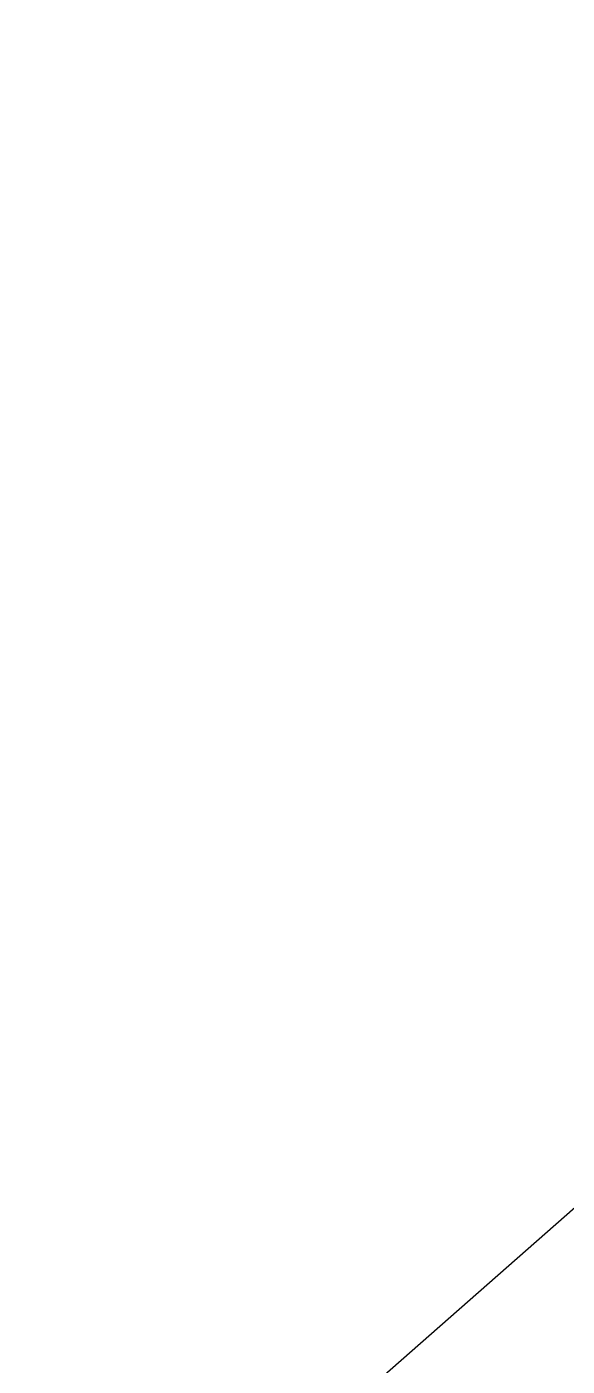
# Model space of a CAD drawing. Header units: millimetres. Extents: x 833946797 to 834440930, y 817746008 to 818399503.
# Drawn here: x 834256823 to 834283802, y 818022827 to 818089765 of the extents above; entities that cross this region are included whole.
import ezdxf

# ---------------------------------------------------------------- set-up
doc = ezdxf.new("R2010")
doc.units = ezdxf.units.MM
doc.header["$LTSCALE"] = 100
doc.layers.add('A-WALL', color=7, linetype='Continuous', lineweight=9)
doc.layers.add('DLN030_1', color=1, linetype='Continuous')
doc.layers.add('DLN060__', color=7, linetype='Continuous')
doc.styles.add('Swis721tBT', font='swissl.ttf')
doc.dimstyles.new('INTDIM', dxfattribs={"dimtxt": 200, "dimasz": 125, "dimexe": 100, "dimexo": 150, "dimgap": 80, "dimtad": 1, "dimdec": 0, "dimzin": 9, "dimdsep": 46, "dimtxsty": 'Swis721tBT', "dimblk": 'OPEN30', "dimcen": -125, "dimclrd": 256, "dimclre": 256, "dimclrt": 2, "dimaunit": 1, "dimadec": 1, "dimazin": 0, "dimtfac": 0.4444444444444444, "dimtdec": 0, "dimtix": 1, "dimtmove": 2, "dimatfit": 3, "dimldrblk": 'OPEN30', "dimfxl": 0, "dimtolj": 1, "dimlwd": -1, "dimlwe": -1, "dimarcsym": 0})

# ---------------------------------------------------------------- blocks, each defined once
blk = doc.blocks.new('_Open30')
at = {"color": 0, "linetype": 'ByBlock', "lineweight": -2}
for p, q in [((-1, 0.26794919), (0, 0)), ((0, 0), (-1, -0.26794919)), ((0, 0), (-1, 0))]:
    blk.add_line(p, q, dxfattribs=at)
blk = doc.blocks.new('*D30')
at = {"layer": 'Defpoints', "color": 0}
for p in [(834315938.6100206, 818045751.3765471), (834317314.1239, 818044188.4256722), (834265417.4671645, 818001288.9865495)]:
    blk.add_point(p, dxfattribs=at)
at = {"layer": 'DLN030_1', "linetype": 'Continuous'}
for p, q in [((834316037.7089597, 818045638.7737039), (834317380.1898594, 818044113.35711)), ((834266943.1187557, 817999858.1669255), (834317163.986776, 818044056.2937535)), ((834265516.5661036, 818001176.3837065), (834266859.047591, 817999650.9664446))]:
    blk.add_line(p, q, dxfattribs=at)
at = {"layer": 'DLN030_1', "xscale": 200, "yscale": 200, "zscale": 200}
for p, rotation in [((834317314.1239, 818044188.4256722), 41.35019658541407), ((834266792.9816316, 817999726.0350068), 221.350196585414)]:
    blk.add_blockref('_Open30', p, dxfattribs=dict(at, rotation=rotation))
at = {"layer": 'DLN030_1', "color": 2, "insert": (834291094.813788, 818022092.5010924), "char_height": 400, "attachment_point": 1, "rotation": 41.350196585414075, "line_spacing_factor": 0.9385317878468563, "style": 'Swis721tBT'}
blk.add_mtext('\\A1;67300', dxfattribs=at)

msp = doc.modelspace()

# ---------------------------------------------------------------- hatches: boundary and pattern name
at = {"layer": 'A-WALL'}
h = msp.add_hatch(dxfattribs=at)
h.set_pattern_fill('ANSI31', scale=50, angle=-6.361109362927034e-15)
h.set_pattern_definition([(86.3501958279957, (-1.192092895507812e-07, 1.192092895507812e-07), (-158.4280186349138, 10.10571182131174), [])])
edge = h.paths.add_edge_path()
edge.add_line((834373398.9201546, 817975260.548027), (834373587.7881666, 817975426.7660248))
edge.add_line((834373587.7881668, 817975426.7660248), (834373233.2643241, 817980497.9923743))
edge.add_line((834373233.2643241, 817980497.9923743), (834338943.7585428, 818019460.0237285))
edge.add_arc((834332615.6261824, 818013879.7363707), 8437.112430546018, 41.40656209306128, 102.7631053202158)
edge.add_line((834330751.6949148, 818022108.3830634), (834321993.2614791, 818032060.3016281))
edge.add_line((834321993.2614793, 818032060.3016281), (834277327.4665351, 817992751.0563895))
edge.add_line((834277327.466535, 817992751.0563895), (834277459.5984685, 817992600.9192455))
edge.add_line((834277459.5984687, 817992600.9192456), (834321975.2562567, 818031778.0322049))
edge.add_line((834321975.2562566, 818031778.0322047), (834330680.6719674, 818021886.3572645))
edge.add_arc((834332615.6256013, 818013879.7351375), 8237.113781559863, 41.40793444522251, 103.58612611412508, ccw=False)
edge.add_line((834338793.6214172, 818019327.8918118), (834373038.4656745, 817980416.6081657))
edge.add_line((834373038.4656745, 817980416.6081657), (834373398.9201547, 817975260.5480269))
at = {"layer": 'DLN060__'}
h = msp.add_hatch(dxfattribs=at)
h.set_pattern_fill('EARTH', color=251, scale=150, angle=45.00000000000045)
h.set_pattern_definition([(86.35019582799568, (1453154.080526948, 238293.1648491621), (-889.9338408816122, 1011.202382737353), [952.4999999999997, -952.4999999999997]), (86.35019582799568, (1452797.617485166, 238315.9027007818), (-889.9338408816122, 1011.202382737353), [952.4999999999997, -952.4999999999997]), (86.35019582799568, (1452441.154443264, 238338.6405525208), (-889.9338408816122, 1011.202382737353), [952.4999999999997, -952.4999999999997]), (176.3501958279956, (1452329.91271317, 238465.0408502817), (-1011.202382737353, -889.9338408816122), [952.4999999999997, -952.4999999999997]), (176.3501958279956, (1452352.650564909, 238821.5038923025), (-1011.202382737353, -889.9338408816122), [952.4999999999997, -952.4999999999997]), (176.3501958279956, (1452375.388416171, 239177.9669340849), (-1011.202382737353, -889.9338408816122), [952.4999999999997, -952.4999999999997])])
edge = h.paths.add_edge_path()
edge.add_line((834303001.7276638, 817954269.3640027), (834304578.4320031, 817955656.4492704))
edge.add_line((834304578.4320035, 817955656.4492706), (834331037.8483403, 817925591.4898139))
edge.add_line((834331037.84834, 817925591.4898137), (834375206.4562329, 817964463.1732086))
edge.add_line((834375206.4562325, 817964463.1732087), (834374060.8627851, 817980844.7536951))
edge.add_line((834374060.8627853, 817980844.7536948), (834339581.52124, 818020021.9484737))
edge.add_arc((834332615.9355372, 818013881.6562957), 9285.611030570026, 41.3967707884505, 99.60462301211987)
edge.add_line((834331066.6470942, 818023037.1069965), (834322069.7839626, 818033259.9453678))
edge.add_line((834322069.7839628, 818033259.9453679), (834273725.6293017, 817990713.4683118))
edge.add_line((834273725.6293014, 817990713.4683118), (834304578.4320035, 817955656.4492704))
edge.add_line((834304578.4320037, 817955656.4492702), (834303001.7276647, 817954269.3640032))
edge.add_line((834303001.7276647, 817954269.3640034), (834270761.539974, 817990902.8227202))
edge.add_line((834270761.5399741, 817990902.8227199), (834322258.575107, 818036224.0691499))
edge.add_line((834322258.5751069, 818036224.0691499), (834331970.2700638, 818025188.991452))
edge.add_arc((834332622.2949393, 818013717.2690969), 11490.23717038002, 42.02614068141469, 93.25305315063548, ccw=False)
edge.add_line((834341157.6965528, 818021409.6334623), (834375550.7708069, 817982329.9209781))
edge.add_line((834375550.770807, 817982329.9209781), (834377279.0058944, 817963489.7294939))
edge.add_line((834377279.0058941, 817963489.7294935), (834330848.7932926, 817922627.6645511))
edge.add_line((834330848.7932928, 817922627.6645511), (834303001.7276639, 817954269.3640026))

# ---------------------------------------------------------------- linework, layer by layer
at = {"color": 2}
msp.add_lwpolyline([(834427839.0369837, 818002704.1066916), (834318889.4698145, 817906820.3266928), (834242269.6120265, 817993880.9363731), (834351219.1792259, 818089764.7163411)], close=True, dxfattribs=at)

# ---------------------------------------------------------------- dimensions: what is measured, and where the dimension line sits
at = {"layer": 'DLN030_1'}
dim = msp.add_linear_dim(base=(834317314.1239, 818044188.4256722), p1=(834265417.4671644, 818001288.9865495), p2=(834315938.6100209, 818045751.3765472), angle=41.35019658541407, dimstyle='INTDIM', override={"dimtxt": 400, "dimasz": 200, "dimarcsym": 2}, dxfattribs=at)
dim.commit()
dim.dimension.update_dxf_attribs({"geometry": '*D30', "text_midpoint": (834291810.586377, 818022367.2037851), "dimtype": 160})

doc.saveas('drawing.dxf')
